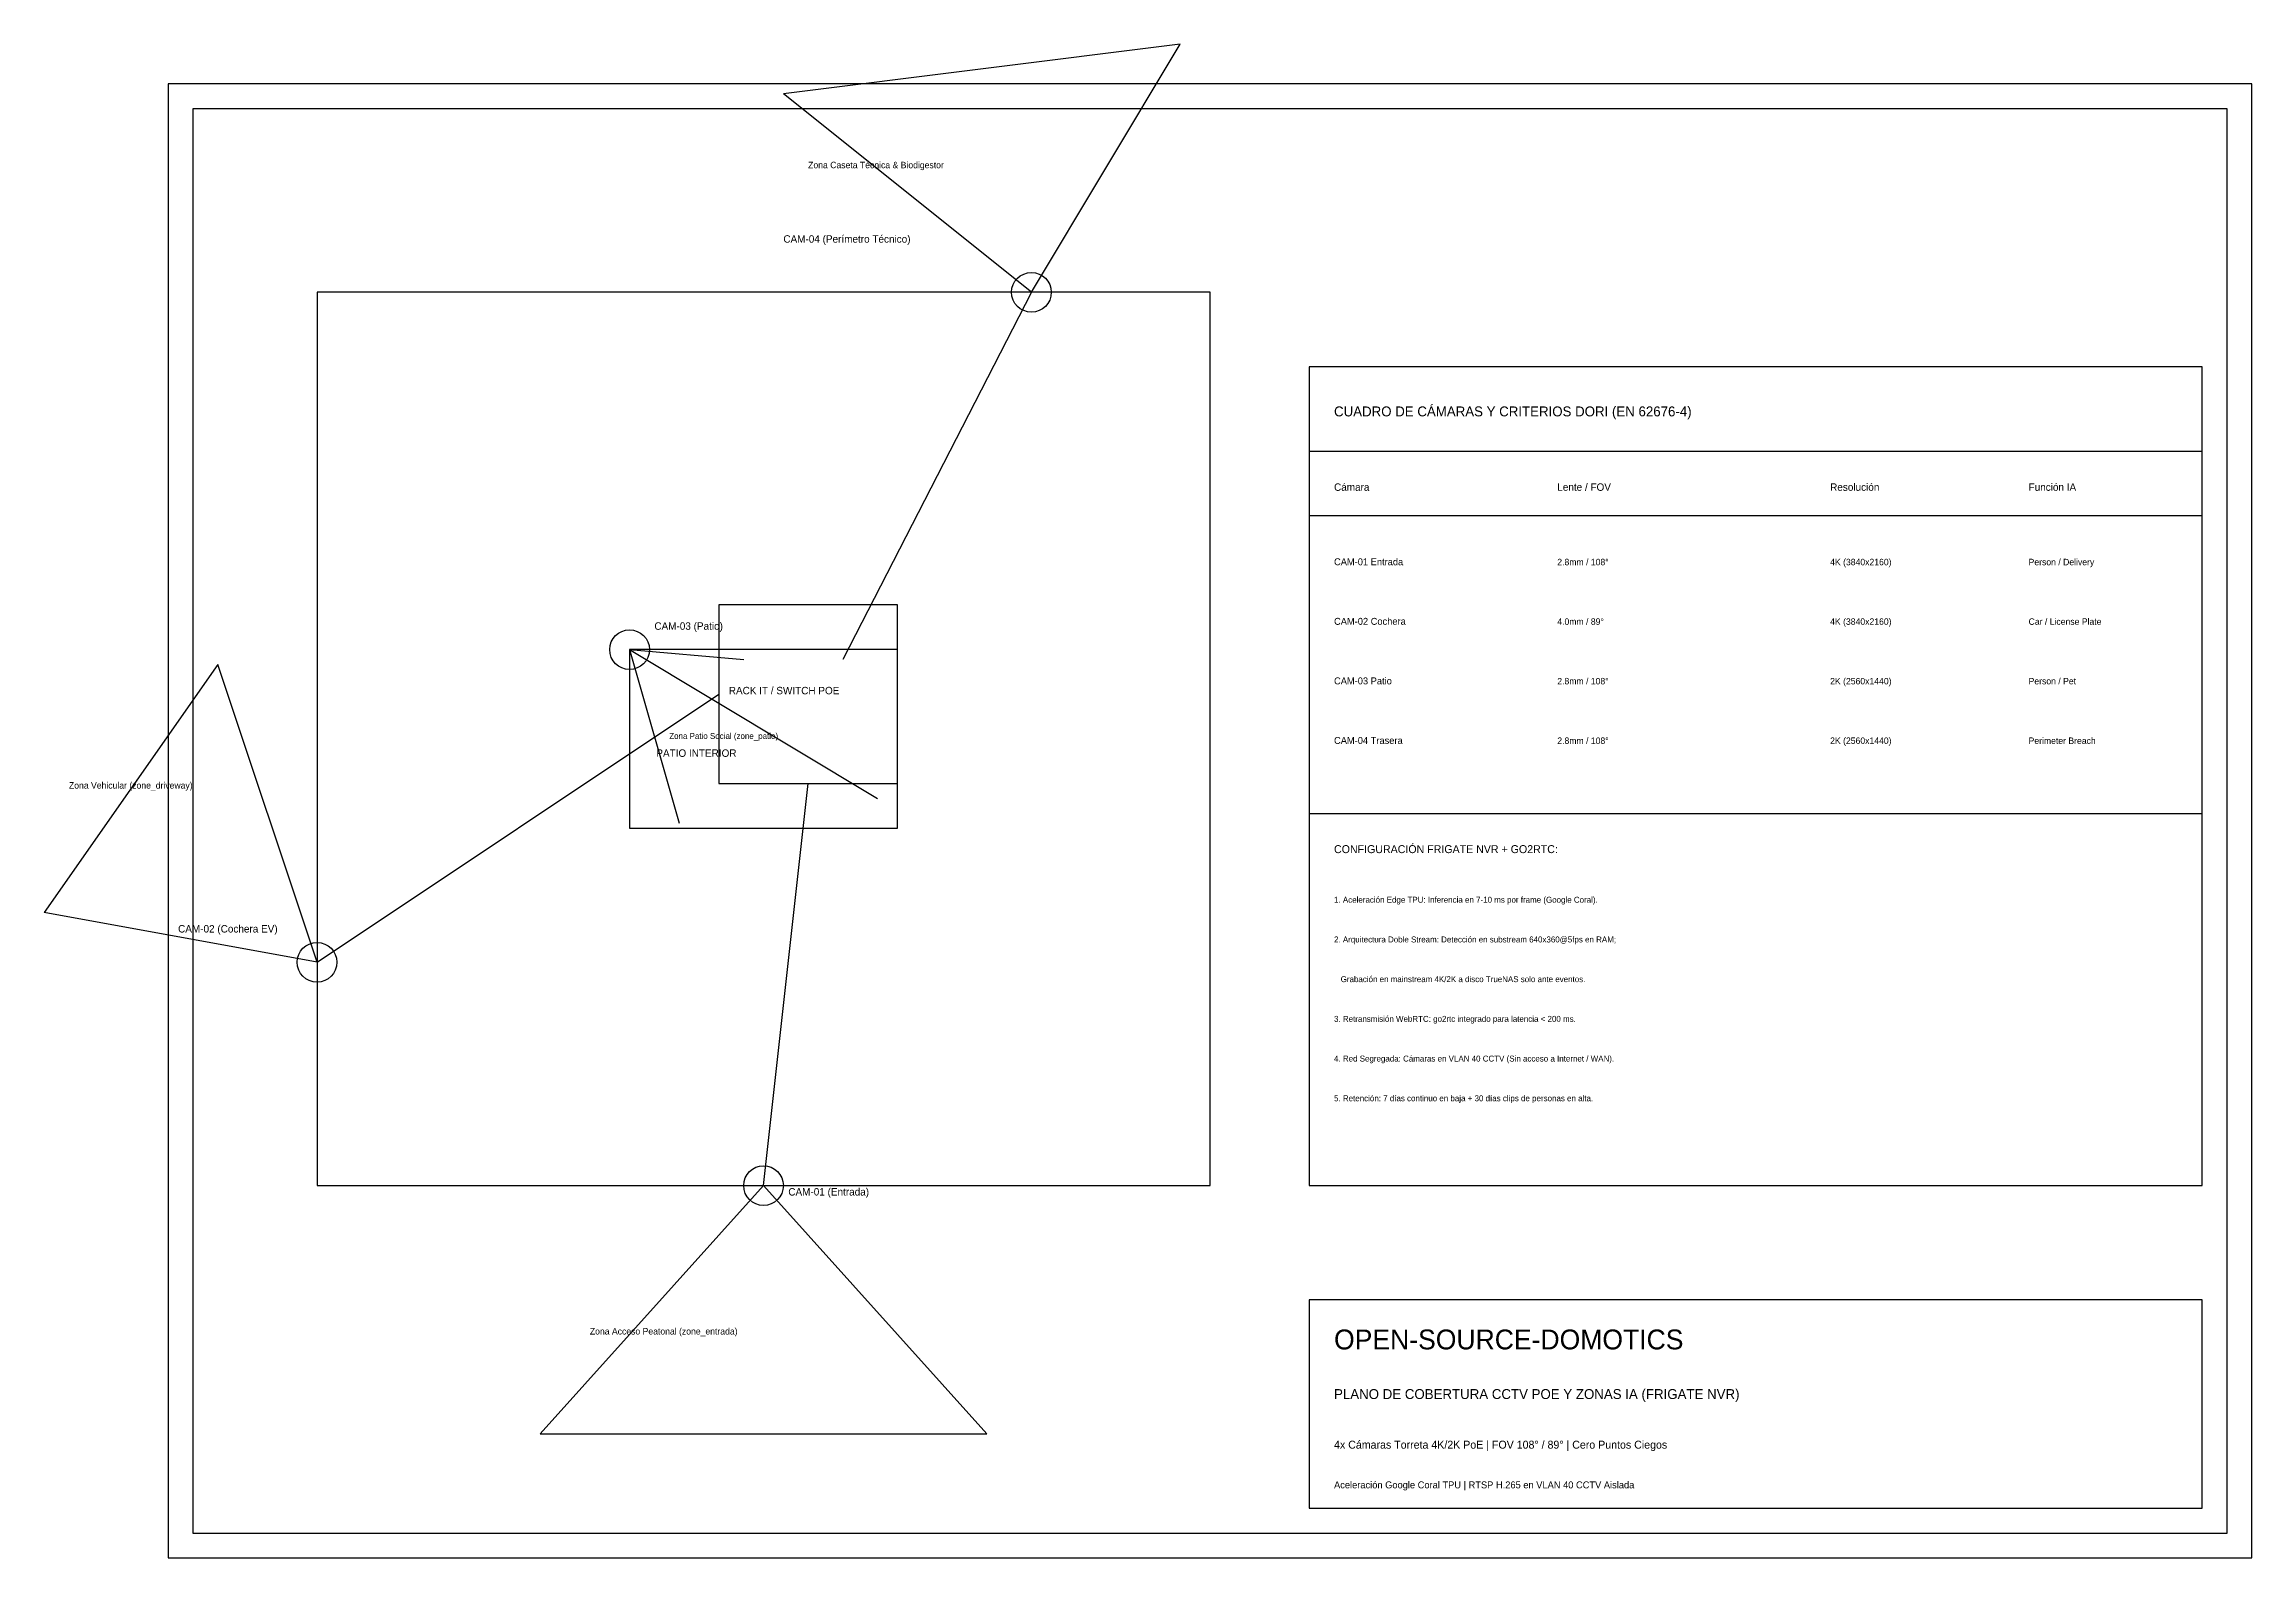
# Model space of a CAD drawing. Extents: x -25 to 420, y 0 to 305.
import ezdxf

# ---------------------------------------------------------------- set-up
doc = ezdxf.new("R2010")
doc.units = 0
for name, color, linetype in [('CAMARAS_POE', 1, 'CONTINUOUS'), ('CONOS_VISION_FOV', 4, 'CONTINUOUS'), ('ESTRUCTURA_MUROS', 8, 'CONTINUOUS'), ('MARCO_ROTULO', 7, 'CONTINUOUS'), ('TEXTO_NOTAS', 7, 'CONTINUOUS'), ('ZONAS_DETECCION_IA', 3, 'CONTINUOUS')]:
    doc.layers.add(name, color=color, linetype=linetype)

msp = doc.modelspace()

# ---------------------------------------------------------------- linework, layer by layer
at = {"layer": 'CAMARAS_POE'}
for p, q in [((174, 255), (136, 181)), ((93, 183), (116, 181)), ((30, 120), (111, 174)), ((120, 75), (129, 156))]:
    msp.add_line(p, q, dxfattribs=at)
for centre in [(174, 255), (93, 183), (30, 120), (120, 75)]:
    msp.add_circle(centre, 4, dxfattribs=at)
at = {"layer": 'CONOS_VISION_FOV'}
for p, q in [((204, 305), (124, 295)), ((174, 255), (204, 305)), ((174, 255), (124, 295)), ((93, 183), (143, 153)), ((93, 183), (103, 148)), ((10, 180), (-25, 130)), ((30, 120), (10, 180)), ((30, 120), (-25, 130)), ((120, 75), (75, 25)), ((120, 75), (165, 25)), ((75, 25), (165, 25))]:
    msp.add_line(p, q, dxfattribs=at)
at = {"layer": 'ESTRUCTURA_MUROS'}
for p, q in [((210, 255), (30, 255)), ((30, 255), (30, 75)), ((210, 75), (210, 255)), ((147, 192), (111, 192)), ((111, 192), (111, 156)), ((147, 156), (147, 192)), ((147, 183), (93, 183)), ((93, 183), (93, 147)), ((147, 147), (147, 183)), ((111, 156), (147, 156)), ((93, 147), (147, 147)), ((30, 75), (210, 75))]:
    msp.add_line(p, q, dxfattribs=at)
at = {"layer": 'MARCO_ROTULO'}
for p, q in [((420, 297), (0, 297)), ((0, 297), (0, 0)), ((420, 0), (420, 297)), ((415, 292), (5, 292)), ((5, 292), (5, 5)), ((415, 5), (415, 292)), ((410, 240), (230, 240)), ((230, 240), (230, 75)), ((410, 75), (410, 240)), ((230, 223), (410, 223)), ((230, 210), (410, 210)), ((230, 150), (410, 150)), ((230, 75), (410, 75)), ((410, 52), (230, 52)), ((230, 52), (230, 10)), ((410, 10), (410, 52)), ((230, 10), (410, 10)), ((5, 5), (415, 5)), ((0, 0), (420, 0))]:
    msp.add_line(p, q, dxfattribs=at)

# ---------------------------------------------------------------- texts
at = {"layer": 'TEXTO_NOTAS'}
for s, height, p in [('CAM-04 (Perímetro Técnico)', 1.5, (124, 265)), ('CUADRO DE CÁMARAS Y CRITERIOS DORI (EN 62676-4)', 2, (235, 230)), ('Cámara', 1.5, (235, 215)), ('Lente / FOV', 1.5, (280, 215)), ('Resolución', 1.5, (335, 215)), ('Función IA', 1.5, (375, 215)), ('CAM-01 Entrada', 1.4, (235, 200)), ('2.8mm / 108°', 1.3, (280, 200)), ('4K (3840x2160)', 1.3, (335, 200)), ('Person / Delivery', 1.3, (375, 200)), ('CAM-03 (Patio)', 1.5, (98, 187)), ('CAM-02 Cochera', 1.4, (235, 188)), ('4.0mm / 89°', 1.3, (280, 188)), ('4K (3840x2160)', 1.3, (335, 188)), ('Car / License Plate', 1.3, (375, 188)), ('RACK IT / SWITCH POE', 1.5, (113, 174)), ('CAM-03 Patio', 1.4, (235, 176)), ('2.8mm / 108°', 1.3, (280, 176)), ('2K (2560x1440)', 1.3, (335, 176)), ('Person / Pet', 1.3, (375, 176)), ('CAM-04 Trasera', 1.4, (235, 164)), ('2.8mm / 108°', 1.3, (280, 164)), ('2K (2560x1440)', 1.3, (335, 164)), ('Perimeter Breach', 1.3, (375, 164)), ('PATIO INTERIOR', 1.5, (98.4, 161.4)), ('CONFIGURACIÓN FRIGATE NVR + GO2RTC:', 1.6, (235, 142)), ('1. Aceleración Edge TPU: Inferencia en 7-10 ms por frame (Google Coral).', 1.2, (235, 132)), ('CAM-02 (Cochera EV)', 1.5, (2, 126)), ('2. Arquitectura Doble Stream: Detección en substream 640x360@5fps en RAM;', 1.2, (235, 124)), ('   Grabación en mainstream 4K/2K a disco TrueNAS solo ante eventos.', 1.2, (235, 116)), ('3. Retransmisión WebRTC: go2rtc integrado para latencia < 200 ms.', 1.2, (235, 108)), ('4. Red Segregada: Cámaras en VLAN 40 CCTV (Sin acceso a Internet / WAN).', 1.2, (235, 100)), ('5. Retención: 7 días continuo en baja + 30 días clips de personas en alta.', 1.2, (235, 92)), ('CAM-01 (Entrada)', 1.5, (125, 73)), ('OPEN-SOURCE-DOMOTICS', 4, (235, 42)), ('PLANO DE COBERTURA CCTV POE Y ZONAS IA (FRIGATE NVR)', 2, (235, 32)), ('4x Cámaras Torreta 4K/2K PoE | FOV 108° / 89° | Cero Puntos Ciegos', 1.6, (235, 22)), ('Aceleración Google Coral TPU | RTSP H.265 en VLAN 40 CCTV Aislada', 1.4, (235, 14))]:
    msp.add_text(s, height=height, dxfattribs=at).set_placement(p)
at = {"layer": 'ZONAS_DETECCION_IA'}
for s, height, p in [('Zona Caseta Técnica & Biodigestor', 1.3, (129, 280)), ('Zona Patio Social (zone_patio)', 1.2, (101, 165)), ('Zona Vehicular (zone_driveway)', 1.3, (-20, 155)), ('Zona Acceso Peatonal (zone_entrada)', 1.3, (85, 45))]:
    msp.add_text(s, height=height, dxfattribs=at).set_placement(p)

doc.saveas('drawing.dxf')
